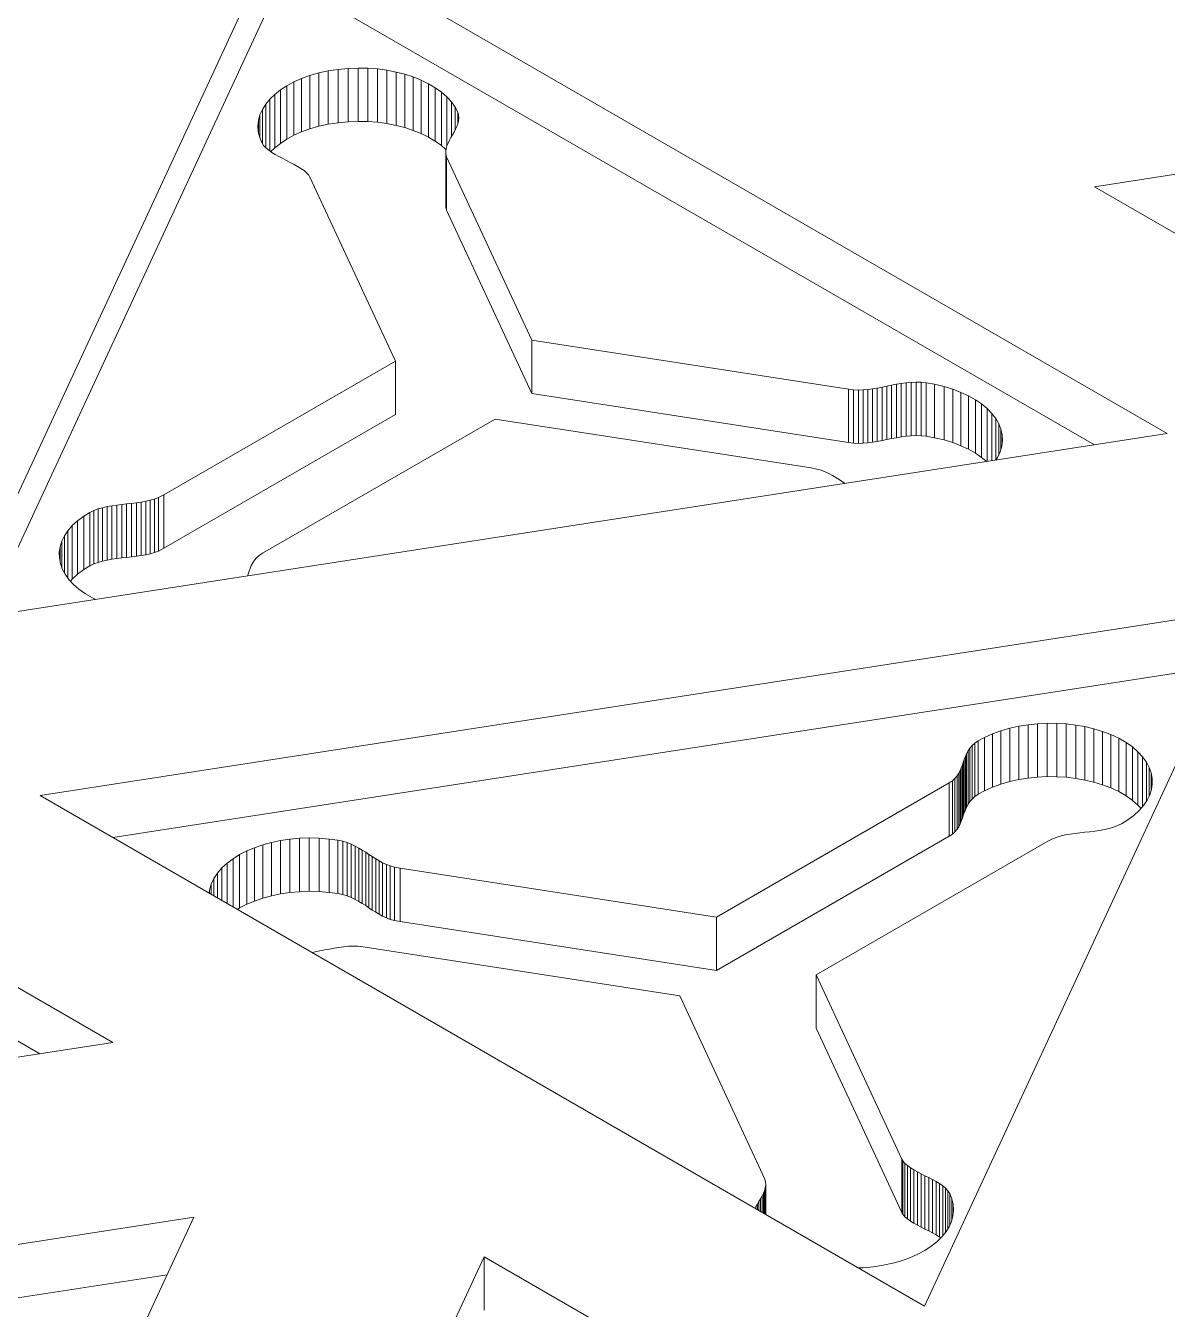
# Model space of a CAD drawing. Header units: inches. Extents: x 2.5 to 18.9, y 2.6 to 12.3.
# Drawn here: x 6.45 to 7.542, y 6.113 to 7.34 of the extents above; entities that cross this region are included whole.
import ezdxf

# ---------------------------------------------------------------- set-up
doc = ezdxf.new("R2010")
doc.units = ezdxf.units.IN
doc.header["$MEASUREMENT"] = 0

# ---------------------------------------------------------------- blocks, each defined once
blk = doc.blocks.new('A$C39963D99')
at = {"color": 0, "linetype": 'Continuous', "lineweight": 0, "extrusion": (3.33067e-16, 0.816497, 0.57735)}
for p, q in [((9.5223, -3.8295), (9.8317, -3.1626)), ((9.8317, -3.1626), (10.6774, -3.6508)), ((9.8317, -3.2137), (9.5478, -3.8256)), ((10.6077, -3.6616), (9.8317, -3.2137)), ((10.6078, -3.4147), (11.7629, -3.236)), ((9.8847, -3.3025), (9.8943, -3.3015)), ((9.8943, -3.3015), (9.9038, -3.3012)), ((9.8943, -3.3526), (9.8943, -3.3015)), ((9.9038, -3.3522), (9.9038, -3.3012)), ((9.9038, -3.3012), (9.9132, -3.3014)), ((9.9132, -3.3524), (9.9132, -3.3014)), ((9.9132, -3.3014), (9.9224, -3.3021)), ((9.8423, -3.3145), (9.8497, -3.3112)), ((9.8497, -3.3112), (9.8577, -3.3083)), ((9.8497, -3.3623), (9.8497, -3.3112)), ((9.8577, -3.3083), (9.8662, -3.3059)), ((9.8577, -3.3594), (9.8577, -3.3083)), ((9.8662, -3.3059), (9.8752, -3.3039)), ((9.8662, -3.3569), (9.8662, -3.3059)), ((9.8752, -3.3039), (9.8847, -3.3025)), ((9.8752, -3.355), (9.8752, -3.3039)), ((9.8847, -3.3535), (9.8847, -3.3025)), ((9.9224, -3.3531), (9.9224, -3.3021)), ((9.9224, -3.3021), (9.9314, -3.3033)), ((9.9314, -3.3543), (9.9314, -3.3033)), ((9.9314, -3.3033), (9.9402, -3.305)), ((9.9402, -3.356), (9.9402, -3.305)), ((9.9402, -3.305), (9.9485, -3.3071)), ((9.9485, -3.3582), (9.9485, -3.3071)), ((9.9485, -3.3071), (9.9565, -3.3097)), ((9.9565, -3.3608), (9.9565, -3.3097)), ((9.9565, -3.3097), (9.9641, -3.3128)), ((9.9641, -3.3638), (9.9641, -3.3128)), ((9.9641, -3.3128), (9.9711, -3.3162)), ((9.8241, -3.3264), (9.8295, -3.3221)), ((9.8295, -3.3221), (9.8356, -3.3181)), ((9.8295, -3.3732), (9.8295, -3.3221)), ((9.8356, -3.3181), (9.8423, -3.3145)), ((9.8356, -3.3692), (9.8356, -3.3181)), ((9.8423, -3.3655), (9.8423, -3.3145)), ((9.9711, -3.3672), (9.9711, -3.3162)), ((9.9711, -3.3162), (9.9776, -3.32)), ((9.9776, -3.371), (9.9776, -3.32)), ((9.9776, -3.32), (9.9834, -3.3242)), ((9.9834, -3.3752), (9.9834, -3.3242)), ((9.9834, -3.3242), (9.9885, -3.3287)), ((9.8123, -3.3407), (9.8155, -3.3357)), ((9.8155, -3.3357), (9.8194, -3.331)), ((9.8155, -3.3773), (9.8155, -3.3357)), ((9.8194, -3.331), (9.8241, -3.3264)), ((9.8194, -3.3806), (9.8194, -3.331)), ((9.8241, -3.3774), (9.8241, -3.3264)), ((9.9885, -3.376), (9.9885, -3.3287)), ((9.9885, -3.3287), (9.993, -3.3335)), ((9.993, -3.3669), (9.993, -3.3335)), ((9.993, -3.3335), (9.9966, -3.3387)), ((9.8086, -3.3512), (9.81, -3.3459)), ((9.81, -3.3459), (9.8123, -3.3407)), ((9.81, -3.3684), (9.81, -3.3459)), ((9.8123, -3.3734), (9.8123, -3.3407)), ((9.9966, -3.3605), (9.9966, -3.3387)), ((9.9966, -3.3387), (9.9991, -3.3434)), ((9.9991, -3.3549), (9.9991, -3.3434)), ((9.9991, -3.3434), (9.9999, -3.3462)), ((9.9999, -3.3517), (9.9999, -3.3462)), ((9.9999, -3.3462), (10.0001, -3.349)), ((10.0001, -3.349), (9.9999, -3.3517)), ((9.808, -3.3566), (9.8086, -3.3512)), ((9.8084, -3.3621), (9.808, -3.3566)), ((9.8097, -3.3676), (9.8084, -3.3621)), ((9.8086, -3.3629), (9.8086, -3.3512)), ((9.8497, -3.3623), (9.8423, -3.3655)), ((9.8577, -3.3594), (9.8497, -3.3623)), ((9.8662, -3.3569), (9.8577, -3.3594)), ((9.8752, -3.355), (9.8662, -3.3569)), ((9.8847, -3.3535), (9.8752, -3.355)), ((9.8943, -3.3526), (9.8847, -3.3535)), ((9.9038, -3.3522), (9.8943, -3.3526)), ((9.9132, -3.3524), (9.9038, -3.3522)), ((9.9224, -3.3531), (9.9132, -3.3524)), ((9.9314, -3.3543), (9.9224, -3.3531)), ((9.9402, -3.356), (9.9314, -3.3543)), ((9.9485, -3.3582), (9.9402, -3.356)), ((9.9565, -3.3608), (9.9485, -3.3582)), ((9.9641, -3.3638), (9.9565, -3.3608)), ((9.9956, -3.3624), (9.9941, -3.365)), ((9.997, -3.3597), (9.9956, -3.3624)), ((9.9982, -3.3571), (9.997, -3.3597)), ((9.9992, -3.3544), (9.9982, -3.3571)), ((9.9999, -3.3517), (9.9992, -3.3544)), ((9.8117, -3.3724), (9.8097, -3.3676)), ((9.8134, -3.3751), (9.8117, -3.3724)), ((9.8157, -3.3776), (9.8134, -3.3751)), ((9.8295, -3.3732), (9.8241, -3.3774)), ((9.8356, -3.3692), (9.8295, -3.3732)), ((9.8423, -3.3655), (9.8356, -3.3692)), ((9.9711, -3.3672), (9.9641, -3.3638)), ((9.9776, -3.371), (9.9711, -3.3672)), ((9.9834, -3.3752), (9.9776, -3.371)), ((9.9878, -3.3791), (9.9834, -3.3752)), ((9.9898, -3.3729), (9.9887, -3.3755)), ((9.9911, -3.3703), (9.9898, -3.3729)), ((9.9925, -3.3676), (9.9911, -3.3703)), ((9.9941, -3.365), (9.9925, -3.3676)), ((9.8183, -3.3798), (9.8157, -3.3776)), ((9.8213, -3.382), (9.8183, -3.3798)), ((9.8241, -3.3774), (9.8202, -3.3812)), ((9.8246, -3.384), (9.8213, -3.382)), ((9.8281, -3.3859), (9.8246, -3.384)), ((9.8317, -3.3878), (9.8281, -3.3859)), ((9.988, -3.3781), (9.9876, -3.3807)), ((9.9876, -3.4317), (9.9876, -3.3807)), ((9.9876, -3.3807), (9.9877, -3.3833)), ((9.9877, -3.4344), (9.9877, -3.3833)), ((9.9877, -3.3833), (9.9884, -3.3862)), ((9.9887, -3.3755), (9.988, -3.3781)), ((9.9884, -3.4372), (9.9884, -3.3862)), ((9.9884, -3.3862), (10.0698, -3.5615)), ((9.8354, -3.3896), (9.8317, -3.3878)), ((9.839, -3.3915), (9.8354, -3.3896)), ((9.8426, -3.3933), (9.839, -3.3915)), ((9.846, -3.3952), (9.8426, -3.3933)), ((9.8492, -3.3971), (9.846, -3.3952)), ((9.8521, -3.3992), (9.8492, -3.3971)), ((9.8546, -3.4014), (9.8521, -3.3992)), ((9.8566, -3.4037), (9.8546, -3.4014)), ((9.8576, -3.4055), (9.8566, -3.4037)), ((9.9394, -3.5816), (9.8576, -3.4055)), ((11.4534, -3.9029), (10.6078, -3.4147)), ((9.9877, -3.4344), (9.9876, -3.4317)), ((9.9884, -3.4372), (9.9877, -3.4344)), ((10.0698, -3.6125), (9.9884, -3.4372)), ((10.0698, -3.6125), (10.0698, -3.5615)), ((10.0698, -3.5615), (10.3725, -3.6084)), ((9.718, -3.7094), (9.9394, -3.5816)), ((9.9394, -3.6326), (9.9394, -3.5816)), ((10.3725, -3.6594), (10.3725, -3.6084)), ((10.3725, -3.6084), (10.3775, -3.6089)), ((10.3866, -3.6089), (10.3911, -3.6085)), ((10.3911, -3.6085), (10.3956, -3.6079)), ((10.3911, -3.6596), (10.3911, -3.6085)), ((10.3956, -3.6079), (10.4001, -3.6072)), ((10.3956, -3.659), (10.3956, -3.6079)), ((10.4001, -3.6072), (10.4047, -3.6063)), ((10.4001, -3.6582), (10.4001, -3.6072)), ((10.4047, -3.6063), (10.4092, -3.6054)), ((10.4047, -3.6574), (10.4047, -3.6063)), ((10.4092, -3.6054), (10.4138, -3.6045)), ((10.4092, -3.6564), (10.4092, -3.6054)), ((10.4138, -3.6045), (10.4184, -3.6036)), ((10.4138, -3.6555), (10.4138, -3.6045)), ((10.4184, -3.6036), (10.4231, -3.6029)), ((10.4184, -3.6547), (10.4184, -3.6036)), ((10.4231, -3.6029), (10.4277, -3.6022)), ((10.4231, -3.6539), (10.4231, -3.6029)), ((10.4277, -3.6022), (10.4324, -3.6018)), ((10.4277, -3.6533), (10.4277, -3.6022)), ((10.4324, -3.6018), (10.4372, -3.6016)), ((10.4324, -3.6528), (10.4324, -3.6018)), ((10.4372, -3.6527), (10.4372, -3.6016)), ((10.4372, -3.6016), (10.442, -3.6017)), ((10.442, -3.6528), (10.442, -3.6017)), ((10.442, -3.6017), (10.4468, -3.6022)), ((10.4468, -3.6532), (10.4468, -3.6022)), ((10.4468, -3.6022), (10.455, -3.6036)), ((10.455, -3.6547), (10.455, -3.6036)), ((10.455, -3.6036), (10.464, -3.6057)), ((10.464, -3.6568), (10.464, -3.6057)), ((10.464, -3.6057), (10.4724, -3.6083)), ((10.4724, -3.6593), (10.4724, -3.6083)), ((10.4724, -3.6083), (10.4802, -3.6113)), ((10.3725, -3.6594), (10.0698, -3.6125)), ((10.3775, -3.66), (10.3775, -3.6089)), ((10.3775, -3.6089), (10.3821, -3.6091)), ((10.3821, -3.6091), (10.3866, -3.6089)), ((10.3821, -3.6601), (10.3821, -3.6091)), ((10.3866, -3.66), (10.3866, -3.6089)), ((10.4802, -3.6623), (10.4802, -3.6113)), ((10.4802, -3.6113), (10.4874, -3.6146)), ((10.4874, -3.6657), (10.4874, -3.6146)), ((10.4874, -3.6146), (10.494, -3.6184)), ((10.494, -3.6694), (10.494, -3.6184)), ((10.494, -3.6184), (10.4999, -3.6224)), ((9.9394, -3.6326), (9.718, -3.7604)), ((10.4999, -3.6735), (10.4999, -3.6224)), ((10.4999, -3.6224), (10.5051, -3.6268)), ((10.5051, -3.6775), (10.5051, -3.6268)), ((10.5051, -3.6268), (10.5096, -3.6314)), ((10.5096, -3.6768), (10.5096, -3.6314)), ((10.5096, -3.6314), (10.5134, -3.6362)), ((10.0347, -3.6368), (9.8123, -3.7652)), ((10.3371, -3.6836), (10.0347, -3.6368)), ((10.5134, -3.6762), (10.5134, -3.6362)), ((10.5134, -3.6362), (10.5163, -3.6413)), ((10.5163, -3.6714), (10.5163, -3.6413)), ((10.5163, -3.6413), (10.5184, -3.6465)), ((10.6774, -3.6508), (9.5223, -3.8295)), ((10.4047, -3.6574), (10.4001, -3.6582)), ((10.4092, -3.6564), (10.4047, -3.6574)), ((10.4138, -3.6555), (10.4092, -3.6564)), ((10.4184, -3.6547), (10.4138, -3.6555)), ((10.4231, -3.6539), (10.4184, -3.6547)), ((10.4277, -3.6533), (10.4231, -3.6539)), ((10.4324, -3.6528), (10.4277, -3.6533)), ((10.4372, -3.6527), (10.4324, -3.6528)), ((10.442, -3.6528), (10.4372, -3.6527)), ((10.4468, -3.6532), (10.442, -3.6528)), ((10.455, -3.6547), (10.4468, -3.6532)), ((10.464, -3.6568), (10.455, -3.6547)), ((10.4724, -3.6593), (10.464, -3.6568)), ((10.5184, -3.6661), (10.5184, -3.6465)), ((10.5184, -3.6465), (10.5196, -3.6518)), ((10.5199, -3.6572), (10.5193, -3.6627)), ((10.5196, -3.6602), (10.5196, -3.6518)), ((10.5196, -3.6518), (10.5199, -3.6572)), ((10.3775, -3.66), (10.3725, -3.6594)), ((10.3821, -3.6601), (10.3775, -3.66)), ((10.3866, -3.66), (10.3821, -3.6601)), ((10.3911, -3.6596), (10.3866, -3.66)), ((10.3956, -3.659), (10.3911, -3.6596)), ((10.4001, -3.6582), (10.3956, -3.659)), ((10.4802, -3.6623), (10.4724, -3.6593)), ((10.4874, -3.6657), (10.4802, -3.6623)), ((10.494, -3.6694), (10.4874, -3.6657)), ((10.4999, -3.6735), (10.494, -3.6694)), ((10.5178, -3.6682), (10.5152, -3.6737)), ((10.5193, -3.6627), (10.5178, -3.6682)), ((10.5048, -3.6775), (10.4999, -3.6735)), ((10.5152, -3.6737), (10.5136, -3.6762)), ((10.3425, -3.6846), (10.3371, -3.6836)), ((10.3466, -3.6858), (10.3425, -3.6846)), ((10.3503, -3.6872), (10.3466, -3.6858)), ((10.3539, -3.6888), (10.3503, -3.6872)), ((10.3573, -3.6907), (10.3539, -3.6888)), ((10.3605, -3.6926), (10.3573, -3.6907)), ((10.3637, -3.6947), (10.3605, -3.6926)), ((10.3669, -3.6968), (10.3637, -3.6947)), ((10.3695, -3.6985), (10.3669, -3.6968)), ((9.6731, -3.7191), (9.6778, -3.7186)), ((9.6778, -3.7186), (9.6825, -3.718)), ((9.6778, -3.7696), (9.6778, -3.7186)), ((9.6825, -3.718), (9.6872, -3.7175)), ((9.6825, -3.7691), (9.6825, -3.718)), ((9.6872, -3.7175), (9.6919, -3.7169)), ((9.6872, -3.7685), (9.6872, -3.7175)), ((9.6919, -3.7169), (9.6964, -3.7163)), ((9.6919, -3.768), (9.6919, -3.7169)), ((9.6964, -3.7163), (9.7009, -3.7155)), ((9.6964, -3.7673), (9.6964, -3.7163)), ((9.7009, -3.7155), (9.7051, -3.7145)), ((9.7009, -3.7665), (9.7009, -3.7155)), ((9.7051, -3.7145), (9.7091, -3.7134)), ((9.7051, -3.7656), (9.7051, -3.7145)), ((9.7091, -3.7134), (9.7129, -3.7119)), ((9.7091, -3.7644), (9.7091, -3.7134)), ((9.7129, -3.7119), (9.718, -3.7094)), ((9.7129, -3.763), (9.7129, -3.7119)), ((9.718, -3.7604), (9.718, -3.7094)), ((9.6356, -3.7341), (9.6415, -3.7297)), ((9.6415, -3.7297), (9.6474, -3.7261)), ((9.6415, -3.7807), (9.6415, -3.7297)), ((9.6474, -3.7261), (9.6512, -3.7243)), ((9.6474, -3.7771), (9.6474, -3.7261)), ((9.6512, -3.7243), (9.6552, -3.7228)), ((9.6512, -3.7753), (9.6512, -3.7243)), ((9.6552, -3.7228), (9.6594, -3.7216)), ((9.6552, -3.7739), (9.6552, -3.7228)), ((9.6594, -3.7216), (9.6639, -3.7206)), ((9.6594, -3.7726), (9.6594, -3.7216)), ((9.6639, -3.7206), (9.6684, -3.7198)), ((9.6639, -3.7717), (9.6639, -3.7206)), ((9.6684, -3.7198), (9.6731, -3.7191)), ((9.6684, -3.7708), (9.6684, -3.7198)), ((9.6731, -3.7702), (9.6731, -3.7191)), ((9.623, -3.7486), (9.6263, -3.7436)), ((9.6263, -3.7436), (9.6305, -3.7387)), ((9.6263, -3.7888), (9.6263, -3.7436)), ((9.6305, -3.7387), (9.6356, -3.7341)), ((9.6305, -3.7898), (9.6305, -3.7387)), ((9.6356, -3.7851), (9.6356, -3.7341)), ((8.8236, -3.7447), (9.6693, -4.2329)), ((9.6189, -3.759), (9.6205, -3.7537)), ((9.6205, -3.7537), (9.623, -3.7486)), ((9.6205, -3.7785), (9.6205, -3.7537)), ((9.623, -3.7837), (9.623, -3.7486)), ((9.6181, -3.7642), (9.6189, -3.759)), ((9.6182, -3.7695), (9.6181, -3.7642)), ((9.6189, -3.7731), (9.6189, -3.759)), ((9.6919, -3.768), (9.6872, -3.7685)), ((9.6964, -3.7673), (9.6919, -3.768)), ((9.7009, -3.7665), (9.6964, -3.7673)), ((9.7051, -3.7656), (9.7009, -3.7665)), ((9.7091, -3.7644), (9.7051, -3.7656)), ((9.7129, -3.763), (9.7091, -3.7644)), ((9.718, -3.7604), (9.7129, -3.763)), ((9.8091, -3.7673), (9.8067, -3.7696)), ((9.8123, -3.7652), (9.8091, -3.7673)), ((9.6192, -3.7748), (9.6182, -3.7695)), ((9.621, -3.78), (9.6192, -3.7748)), ((9.6237, -3.7851), (9.621, -3.78)), ((9.6474, -3.7771), (9.6415, -3.7807)), ((9.6512, -3.7753), (9.6474, -3.7771)), ((9.6552, -3.7739), (9.6512, -3.7753)), ((9.6594, -3.7726), (9.6552, -3.7739)), ((9.6639, -3.7717), (9.6594, -3.7726)), ((9.6684, -3.7708), (9.6639, -3.7717)), ((9.6731, -3.7702), (9.6684, -3.7708)), ((9.6778, -3.7696), (9.6731, -3.7702)), ((9.6825, -3.7691), (9.6778, -3.7696)), ((9.6872, -3.7685), (9.6825, -3.7691)), ((9.8006, -3.7796), (9.7996, -3.7823)), ((9.8017, -3.7769), (9.8006, -3.7796)), ((9.8031, -3.7744), (9.8017, -3.7769)), ((9.8047, -3.7719), (9.8031, -3.7744)), ((9.8067, -3.7696), (9.8047, -3.7719)), ((9.6273, -3.7901), (9.6237, -3.7851)), ((9.6317, -3.7949), (9.6273, -3.7901)), ((9.6305, -3.7898), (9.6288, -3.7918)), ((9.6356, -3.7851), (9.6305, -3.7898)), ((9.6415, -3.7807), (9.6356, -3.7851)), ((9.7987, -3.785), (9.798, -3.7869)), ((9.7996, -3.7823), (9.7987, -3.785)), ((9.5996, -4.2437), (8.8236, -3.7957)), ((9.6369, -3.7995), (9.6317, -3.7949)), ((9.6431, -3.8038), (9.6369, -3.7995)), ((9.65, -3.8078), (9.6431, -3.8038)), ((9.6532, -3.8093), (9.65, -3.8078)), ((9.5997, -3.9967), (10.7548, -3.8181)), ((10.7548, -3.8181), (10.4453, -4.485)), ((10.7293, -3.873), (9.6694, -4.037)), ((10.5534, -3.9281), (10.5626, -3.9277)), ((10.5626, -3.9787), (10.5626, -3.9277)), ((10.5626, -3.9277), (10.5717, -3.9278)), ((10.5028, -3.9412), (10.5104, -3.9378)), ((10.5104, -3.9378), (10.5184, -3.9348)), ((10.5104, -3.9888), (10.5104, -3.9378)), ((10.5184, -3.9348), (10.5268, -3.9324)), ((10.5184, -3.9859), (10.5184, -3.9348)), ((10.5268, -3.9324), (10.5355, -3.9305)), ((10.5268, -3.9834), (10.5268, -3.9324)), ((10.5355, -3.9305), (10.5444, -3.9291)), ((10.5355, -3.9815), (10.5355, -3.9305)), ((10.5444, -3.9291), (10.5534, -3.9281)), ((10.5444, -3.9801), (10.5444, -3.9291)), ((10.5534, -3.9792), (10.5534, -3.9281)), ((10.5717, -3.9788), (10.5717, -3.9278)), ((10.5717, -3.9278), (10.5809, -3.9283)), ((10.5809, -3.9793), (10.5809, -3.9283)), ((10.5809, -3.9283), (10.5899, -3.9294)), ((10.5899, -3.9804), (10.5899, -3.9294)), ((10.5899, -3.9294), (10.5987, -3.9309)), ((10.5987, -3.982), (10.5987, -3.9309)), ((10.5987, -3.9309), (10.6073, -3.933)), ((10.6073, -3.984), (10.6073, -3.933)), ((10.6073, -3.933), (10.6156, -3.9355)), ((10.6156, -3.9865), (10.6156, -3.9355)), ((10.6156, -3.9355), (10.6236, -3.9386)), ((10.6236, -3.9896), (10.6236, -3.9386)), ((10.6236, -3.9386), (10.6311, -3.9421)), ((10.487, -3.9541), (10.4887, -3.9516)), ((10.4887, -3.9516), (10.4908, -3.9491)), ((10.4887, -4.0026), (10.4887, -3.9516)), ((10.4908, -3.9491), (10.4934, -3.9468)), ((10.4908, -4.0002), (10.4908, -3.9491)), ((10.4934, -3.9468), (10.4965, -3.9446)), ((10.4934, -3.9978), (10.4934, -3.9468)), ((10.4965, -3.9446), (10.5028, -3.9412)), ((10.4965, -3.9956), (10.4965, -3.9446)), ((10.5028, -3.9922), (10.5028, -3.9412)), ((10.6311, -3.9931), (10.6311, -3.9421)), ((10.6311, -3.9421), (10.638, -3.9461)), ((10.638, -3.9971), (10.638, -3.9461)), ((10.638, -3.9461), (10.6442, -3.9504)), ((10.6442, -4.0015), (10.6442, -3.9504)), ((10.6442, -3.9504), (10.6494, -3.955)), ((10.4824, -3.9649), (10.4833, -3.9622)), ((10.4833, -3.9622), (10.4844, -3.9595)), ((10.4833, -4.0132), (10.4833, -3.9622)), ((10.4844, -3.9595), (10.4856, -3.9568)), ((10.4844, -4.0105), (10.4844, -3.9595)), ((10.4856, -3.9568), (10.487, -3.9541)), ((10.4856, -4.0078), (10.4856, -3.9568)), ((10.487, -4.0052), (10.487, -3.9541)), ((10.6494, -4.006), (10.6494, -3.955)), ((10.6494, -3.955), (10.6538, -3.9598)), ((10.6538, -4.0074), (10.6538, -3.9598)), ((10.6538, -3.9598), (10.6574, -3.9648)), ((10.4764, -3.978), (10.478, -3.9755)), ((10.478, -3.9755), (10.4794, -3.973)), ((10.478, -4.0266), (10.478, -3.9755)), ((10.4794, -3.973), (10.4805, -3.9703)), ((10.4794, -4.024), (10.4794, -3.973)), ((10.4805, -3.9703), (10.4815, -3.9676)), ((10.4805, -4.0214), (10.4805, -3.9703)), ((10.4815, -3.9676), (10.4824, -3.9649)), ((10.4815, -4.0187), (10.4815, -3.9676)), ((10.4824, -4.0159), (10.4824, -3.9649)), ((10.6574, -4.0024), (10.6574, -3.9648)), ((10.6574, -3.9648), (10.6601, -3.9699)), ((10.6601, -3.9973), (10.6601, -3.9699)), ((10.6601, -3.9699), (10.6619, -3.9751)), ((10.6619, -3.992), (10.6619, -3.9751)), ((10.6619, -3.9751), (10.6629, -3.9804)), ((10.2464, -4.1131), (10.4688, -3.9847)), ((10.4688, -3.9847), (10.472, -3.9826)), ((10.4688, -4.0358), (10.4688, -3.9847)), ((10.472, -3.9826), (10.4744, -3.9804)), ((10.472, -4.0336), (10.472, -3.9826)), ((10.4744, -3.9804), (10.4764, -3.978)), ((10.4744, -4.0314), (10.4744, -3.9804)), ((10.4764, -4.029), (10.4764, -3.978)), ((10.5104, -3.9888), (10.5028, -3.9922)), ((10.5184, -3.9859), (10.5104, -3.9888)), ((10.5268, -3.9834), (10.5184, -3.9859)), ((10.5355, -3.9815), (10.5268, -3.9834)), ((10.5444, -3.9801), (10.5355, -3.9815)), ((10.5534, -3.9792), (10.5444, -3.9801)), ((10.5626, -3.9787), (10.5534, -3.9792)), ((10.5717, -3.9788), (10.5626, -3.9787)), ((10.5809, -3.9793), (10.5717, -3.9788)), ((10.5899, -3.9804), (10.5809, -3.9793)), ((10.5987, -3.982), (10.5899, -3.9804)), ((10.6073, -3.984), (10.5987, -3.982)), ((10.6156, -3.9865), (10.6073, -3.984)), ((10.6236, -3.9896), (10.6156, -3.9865)), ((10.663, -3.9857), (10.6622, -3.9909)), ((10.6629, -3.9864), (10.6629, -3.9804)), ((10.6629, -3.9804), (10.663, -3.9857)), ((10.4453, -4.485), (9.5997, -3.9967)), ((10.4908, -4.0002), (10.4887, -4.0026)), ((10.4934, -3.9978), (10.4908, -4.0002)), ((10.4965, -3.9956), (10.4934, -3.9978)), ((10.5028, -3.9922), (10.4965, -3.9956)), ((10.6311, -3.9931), (10.6236, -3.9896)), ((10.638, -3.9971), (10.6311, -3.9931)), ((10.6442, -4.0015), (10.638, -3.9971)), ((10.6581, -4.0013), (10.6548, -4.0063)), ((10.6606, -3.9962), (10.6581, -4.0013)), ((10.6622, -3.9909), (10.6606, -3.9962)), ((10.4833, -4.0132), (10.4824, -4.0159)), ((10.4844, -4.0105), (10.4833, -4.0132)), ((10.4856, -4.0078), (10.4844, -4.0105)), ((10.487, -4.0052), (10.4856, -4.0078)), ((10.4887, -4.0026), (10.487, -4.0052)), ((10.6494, -4.006), (10.6442, -4.0015)), ((10.6506, -4.0112), (10.6455, -4.0158)), ((10.6523, -4.0092), (10.6494, -4.006)), ((10.6548, -4.0063), (10.6506, -4.0112)), ((10.4794, -4.024), (10.478, -4.0266)), ((10.4805, -4.0214), (10.4794, -4.024)), ((10.4815, -4.0187), (10.4805, -4.0214)), ((10.4824, -4.0159), (10.4815, -4.0187)), ((10.6299, -4.0256), (10.6259, -4.0271)), ((10.6337, -4.0238), (10.6299, -4.0256)), ((10.6396, -4.0202), (10.6337, -4.0238)), ((10.6455, -4.0158), (10.6396, -4.0202)), ((9.8386, -4.0386), (9.8478, -4.0377)), ((9.8478, -4.0377), (9.8571, -4.0374)), ((9.8478, -4.0888), (9.8478, -4.0377)), ((9.8571, -4.0884), (9.8571, -4.0374)), ((9.8571, -4.0374), (9.8666, -4.0376)), ((9.8666, -4.0887), (9.8666, -4.0376)), ((9.8666, -4.0376), (9.8761, -4.0384)), ((10.4688, -4.0358), (10.2464, -4.1642)), ((10.472, -4.0336), (10.4688, -4.0358)), ((10.4744, -4.0314), (10.472, -4.0336)), ((10.4764, -4.029), (10.4744, -4.0314)), ((10.478, -4.0266), (10.4764, -4.029)), ((10.5682, -4.038), (10.5631, -4.0405)), ((10.572, -4.0365), (10.5682, -4.038)), ((10.576, -4.0354), (10.572, -4.0365)), ((10.5802, -4.0344), (10.576, -4.0354)), ((10.5847, -4.0336), (10.5802, -4.0344)), ((10.5892, -4.033), (10.5847, -4.0336)), ((10.5939, -4.0324), (10.5892, -4.033)), ((10.5986, -4.0319), (10.5939, -4.0324)), ((10.6033, -4.0314), (10.5986, -4.0319)), ((10.608, -4.0308), (10.6033, -4.0314)), ((10.6127, -4.0301), (10.608, -4.0308)), ((10.6173, -4.0293), (10.6127, -4.0301)), ((10.6217, -4.0283), (10.6173, -4.0293)), ((10.6259, -4.0271), (10.6217, -4.0283)), ((9.7905, -4.0533), (9.7974, -4.0498)), ((9.7974, -4.0498), (9.8048, -4.0467)), ((9.7974, -4.1008), (9.7974, -4.0498)), ((9.8048, -4.0467), (9.8127, -4.044)), ((9.8048, -4.0977), (9.8048, -4.0467)), ((9.8127, -4.044), (9.821, -4.0417)), ((9.8127, -4.095), (9.8127, -4.044)), ((9.821, -4.0417), (9.8296, -4.0399)), ((9.821, -4.0927), (9.821, -4.0417)), ((9.8296, -4.0399), (9.8386, -4.0386)), ((9.8296, -4.0909), (9.8296, -4.0399)), ((9.8386, -4.0896), (9.8386, -4.0386)), ((9.8761, -4.0894), (9.8761, -4.0384)), ((9.8761, -4.0384), (9.8845, -4.0395)), ((9.8845, -4.0906), (9.8845, -4.0395)), ((9.8845, -4.0395), (9.8891, -4.0405)), ((9.8891, -4.0916), (9.8891, -4.0405)), ((9.8891, -4.0405), (9.8933, -4.0418)), ((9.8933, -4.0928), (9.8933, -4.0418)), ((9.8933, -4.0418), (9.8973, -4.0433)), ((9.8973, -4.0944), (9.8973, -4.0433)), ((9.8973, -4.0433), (9.901, -4.0451)), ((9.901, -4.0961), (9.901, -4.0451)), ((9.901, -4.0451), (9.9045, -4.047)), ((9.9045, -4.098), (9.9045, -4.047)), ((9.9045, -4.047), (9.9078, -4.049)), ((9.9078, -4.1), (9.9078, -4.049)), ((9.9078, -4.049), (9.9111, -4.051)), ((10.5631, -4.0405), (10.3417, -4.1683)), ((9.7735, -4.0661), (9.7785, -4.0615)), ((9.7785, -4.0615), (9.7842, -4.0572)), ((9.7785, -4.1), (9.7785, -4.0615)), ((9.7842, -4.0572), (9.7905, -4.0533)), ((9.7842, -4.1033), (9.7842, -4.0572)), ((9.7905, -4.1043), (9.7905, -4.0533)), ((9.9111, -4.1021), (9.9111, -4.051)), ((9.9111, -4.051), (9.9142, -4.0531)), ((9.9142, -4.1042), (9.9142, -4.0531)), ((9.9142, -4.0531), (9.9174, -4.0552)), ((9.9174, -4.1063), (9.9174, -4.0552)), ((9.9174, -4.0552), (9.9206, -4.0573)), ((9.9206, -4.1083), (9.9206, -4.0573)), ((9.9206, -4.0573), (9.9238, -4.0593)), ((9.9238, -4.1103), (9.9238, -4.0593)), ((9.9238, -4.0593), (9.9272, -4.0611)), ((9.9272, -4.1121), (9.9272, -4.0611)), ((9.9272, -4.0611), (9.9308, -4.0627)), ((9.9308, -4.1137), (9.9308, -4.0627)), ((9.9308, -4.0627), (9.9345, -4.0641)), ((9.7659, -4.0762), (9.7693, -4.071)), ((9.7693, -4.071), (9.7735, -4.0661)), ((9.7693, -4.0947), (9.7693, -4.071)), ((9.7735, -4.0971), (9.7735, -4.0661)), ((9.9345, -4.1152), (9.9345, -4.0641)), ((9.9345, -4.0641), (9.9386, -4.0653)), ((9.9386, -4.1163), (9.9386, -4.0653)), ((9.9386, -4.0653), (9.944, -4.0664)), ((9.944, -4.1174), (9.944, -4.0664)), ((9.944, -4.0664), (10.2464, -4.1131)), ((9.7614, -4.0901), (9.7618, -4.0872)), ((9.7618, -4.0872), (9.7633, -4.0817)), ((9.7618, -4.0903), (9.7618, -4.0872)), ((9.7633, -4.0817), (9.7659, -4.0762)), ((9.7633, -4.0912), (9.7633, -4.0817)), ((9.7659, -4.0927), (9.7659, -4.0762)), ((9.8048, -4.0977), (9.7974, -4.1008)), ((9.8127, -4.095), (9.8048, -4.0977)), ((9.821, -4.0927), (9.8127, -4.095)), ((9.8296, -4.0909), (9.821, -4.0927)), ((9.8386, -4.0896), (9.8296, -4.0909)), ((9.8478, -4.0888), (9.8386, -4.0896)), ((9.8571, -4.0884), (9.8478, -4.0888)), ((9.8666, -4.0887), (9.8571, -4.0884)), ((9.8761, -4.0894), (9.8666, -4.0887)), ((9.8845, -4.0906), (9.8761, -4.0894)), ((9.8891, -4.0916), (9.8845, -4.0906)), ((9.8933, -4.0928), (9.8891, -4.0916)), ((9.8973, -4.0944), (9.8933, -4.0928)), ((9.901, -4.0961), (9.8973, -4.0944)), ((9.9045, -4.098), (9.901, -4.0961)), ((9.9078, -4.1), (9.9045, -4.098)), ((9.7905, -4.1043), (9.7884, -4.1057)), ((9.7974, -4.1008), (9.7905, -4.1043)), ((9.9111, -4.1021), (9.9078, -4.1)), ((9.9142, -4.1042), (9.9111, -4.1021)), ((9.9174, -4.1063), (9.9142, -4.1042)), ((9.9206, -4.1083), (9.9174, -4.1063)), ((9.9238, -4.1103), (9.9206, -4.1083)), ((9.9272, -4.1121), (9.9238, -4.1103)), ((9.9308, -4.1137), (9.9272, -4.1121)), ((9.9345, -4.1152), (9.9308, -4.1137)), ((9.9386, -4.1163), (9.9345, -4.1152)), ((9.944, -4.1174), (9.9386, -4.1163)), ((10.2464, -4.1642), (9.944, -4.1174)), ((10.2464, -4.1642), (10.2464, -4.1131)), ((9.8627, -4.1463), (9.8596, -4.1468)), ((9.8673, -4.1454), (9.8627, -4.1463)), ((9.8719, -4.1445), (9.8673, -4.1454)), ((9.8764, -4.1436), (9.8719, -4.1445)), ((9.881, -4.1427), (9.8764, -4.1436)), ((9.8855, -4.142), (9.881, -4.1427)), ((9.89, -4.1414), (9.8855, -4.142)), ((9.8945, -4.141), (9.89, -4.1414)), ((9.899, -4.1408), (9.8945, -4.141)), ((9.9036, -4.141), (9.899, -4.1408)), ((9.9086, -4.1415), (9.9036, -4.141)), ((10.2113, -4.1884), (9.9086, -4.1415)), ((10.3417, -4.2193), (10.3417, -4.1683)), ((10.3417, -4.1683), (10.4235, -4.3444)), ((10.2927, -4.3637), (10.2113, -4.1884)), ((10.4235, -4.3955), (10.3417, -4.2193)), ((9.6693, -4.2329), (8.5142, -4.4116)), ((10.4235, -4.3955), (10.4235, -4.3444)), ((10.4235, -4.3444), (10.4245, -4.3462)), ((10.4245, -4.3972), (10.4245, -4.3462)), ((10.4245, -4.3462), (10.4266, -4.3485)), ((10.4266, -4.3996), (10.4266, -4.3485)), ((10.4266, -4.3485), (10.429, -4.3507)), ((10.429, -4.4017), (10.429, -4.3507)), ((10.429, -4.3507), (10.4319, -4.3528)), ((10.4319, -4.4038), (10.4319, -4.3528)), ((10.4319, -4.3528), (10.4351, -4.3547)), ((10.4351, -4.4058), (10.4351, -4.3547)), ((10.4351, -4.3547), (10.4385, -4.3566)), ((10.4385, -4.4076), (10.4385, -4.3566)), ((10.4385, -4.3566), (10.4421, -4.3585)), ((10.2934, -4.3666), (10.2927, -4.3637)), ((10.2931, -4.3718), (10.2935, -4.3692)), ((10.2935, -4.3692), (10.2934, -4.3666)), ((10.2935, -4.3973), (10.2935, -4.3692)), ((10.4421, -4.4095), (10.4421, -4.3585)), ((10.4421, -4.3585), (10.4457, -4.3603)), ((10.4457, -4.4113), (10.4457, -4.3603)), ((10.4457, -4.3603), (10.4494, -4.3621)), ((10.4494, -4.4131), (10.4494, -4.3621)), ((10.4494, -4.3621), (10.453, -4.364)), ((10.453, -4.415), (10.453, -4.364)), ((10.453, -4.364), (10.4565, -4.3659)), ((10.4565, -4.4169), (10.4565, -4.3659)), ((10.4565, -4.3659), (10.4598, -4.3679)), ((10.4598, -4.419), (10.4598, -4.3679)), ((10.4598, -4.3679), (10.4628, -4.3701)), ((10.2886, -4.3823), (10.29, -4.3797)), ((10.29, -4.3797), (10.2913, -4.377)), ((10.29, -4.3953), (10.29, -4.3797)), ((10.2913, -4.377), (10.2924, -4.3744)), ((10.2913, -4.396), (10.2913, -4.377)), ((10.2924, -4.3744), (10.2931, -4.3718)), ((10.2924, -4.3967), (10.2924, -4.3744)), ((10.2931, -4.3971), (10.2931, -4.3718)), ((10.4628, -4.4176), (10.4628, -4.3701)), ((10.4628, -4.3701), (10.4654, -4.3724)), ((10.4654, -4.4144), (10.4654, -4.3724)), ((10.4654, -4.3724), (10.4677, -4.3748)), ((10.4677, -4.4109), (10.4677, -4.3748)), ((10.4677, -4.3748), (10.4694, -4.3775)), ((10.4694, -4.4078), (10.4694, -4.3775)), ((10.4694, -4.3775), (10.4714, -4.3823)), ((10.2835, -4.3915), (10.2841, -4.3902)), ((10.2841, -4.3902), (10.2855, -4.3875)), ((10.2841, -4.3919), (10.2841, -4.3902)), ((10.2855, -4.3875), (10.287, -4.3849)), ((10.2855, -4.3927), (10.2855, -4.3875)), ((10.287, -4.3849), (10.2886, -4.3823)), ((10.287, -4.3936), (10.287, -4.3849)), ((10.2886, -4.3945), (10.2886, -4.3823)), ((10.4714, -4.4029), (10.4714, -4.3823)), ((10.4714, -4.3823), (10.4727, -4.3878)), ((10.4731, -4.3933), (10.4725, -4.3987)), ((10.4727, -4.3969), (10.4727, -4.3878)), ((10.4727, -4.3878), (10.4731, -4.3933)), ((8.5916, -4.5788), (9.7467, -4.4001)), ((9.7467, -4.4001), (9.4372, -5.067)), ((10.4245, -4.3972), (10.4235, -4.3955)), ((10.4266, -4.3996), (10.4245, -4.3972)), ((10.429, -4.4017), (10.4266, -4.3996)), ((10.4319, -4.4038), (10.429, -4.4017)), ((10.4351, -4.4058), (10.4319, -4.4038)), ((10.4385, -4.4076), (10.4351, -4.4058)), ((10.4711, -4.404), (10.4688, -4.4092)), ((10.4725, -4.3987), (10.4711, -4.404)), ((10.4421, -4.4095), (10.4385, -4.4076)), ((10.4457, -4.4113), (10.4421, -4.4095)), ((10.4494, -4.4131), (10.4457, -4.4113)), ((10.453, -4.415), (10.4494, -4.4131)), ((10.4565, -4.4169), (10.453, -4.415)), ((10.4598, -4.419), (10.4565, -4.4169)), ((10.4656, -4.4142), (10.4617, -4.419)), ((10.4688, -4.4092), (10.4656, -4.4142)), ((10.4516, -4.4278), (10.4455, -4.4318)), ((10.457, -4.4235), (10.4516, -4.4278)), ((10.4617, -4.419), (10.457, -4.4235)), ((10.4609, -4.4198), (10.4598, -4.419)), ((9.7148, -5.1047), (10.0242, -4.4378)), ((10.0242, -4.4889), (10.0242, -4.4378)), ((10.0242, -4.4378), (10.8699, -4.926)), ((10.4234, -4.4416), (10.4149, -4.444)), ((10.4314, -4.4387), (10.4234, -4.4416)), ((10.4388, -4.4354), (10.4314, -4.4387)), ((10.4455, -4.4318), (10.4388, -4.4354)), ((9.7212, -4.4551), (8.6613, -4.619)), ((10.3868, -4.4484), (10.3822, -4.4485)), ((10.3964, -4.4475), (10.3868, -4.4484)), ((10.4059, -4.446), (10.3964, -4.4475)), ((10.4149, -4.444), (10.4059, -4.446))]:
    blk.add_line(p, q, dxfattribs=at)

msp = doc.modelspace()

# ---------------------------------------------------------------- block references
msp.add_blockref('A$C39963D99', (-3.1356, 10.6011))

doc.saveas('drawing.dxf')
